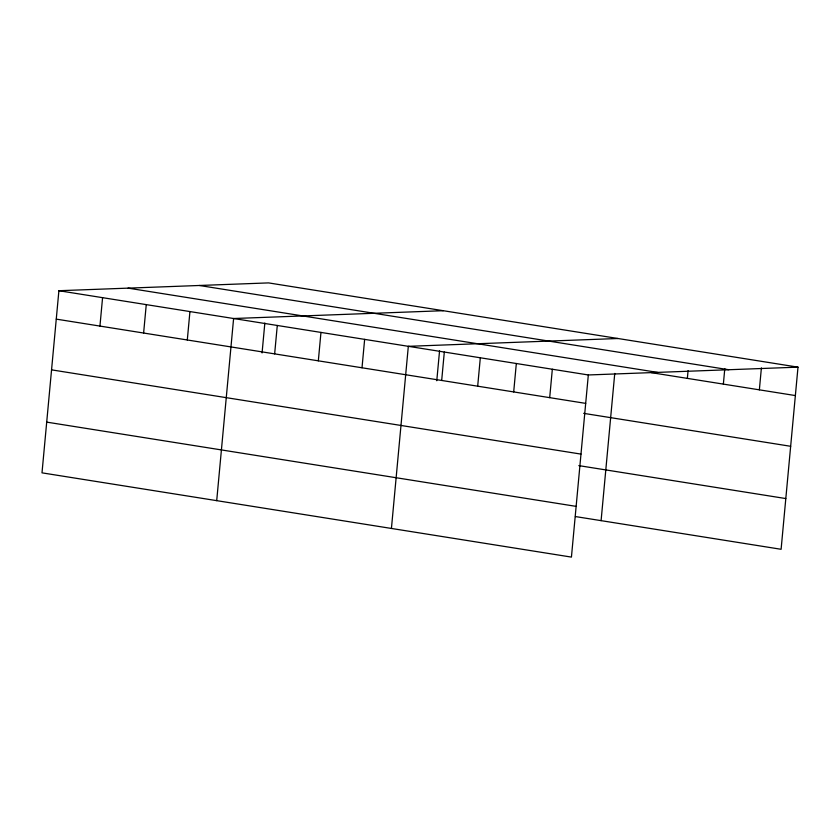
<?xml version="1.0" encoding="UTF-8"?>
<svg xmlns="http://www.w3.org/2000/svg" width="840" height="840" viewBox="0 0 840 840"><rect width="100%" height="100%" fill="white"/><g stroke="black" fill="none" stroke-linecap="round" stroke-linejoin="round"><path stroke-width="1.26" d="M798 367.154L268.569 282.901L58.895 290.714L42 472.846L571.431 557.099L588.325 374.966L798 367.154L781.106 549.287L575.4 516.558M99.939 326.078L102.575 297.665M143.619 333.029L146.255 304.616M187.299 339.98L189.934 311.567M216.709 500.651L233.604 318.518L443.279 310.706M262.07 352.937L264.841 323.022M274.649 353.881L277.284 325.469M318.329 360.832L320.964 332.419M362.008 367.784L364.644 339.37M391.43 528.455L408.324 346.322L617.988 338.51M436.779 380.741L439.562 350.826M441.683 380.457L444.318 352.044M477.687 386.19L480.322 357.777M513.692 391.923L516.327 363.51M549.696 397.645L552.332 369.233M601.094 520.643L614.754 373.433M687.361 378.378L688.075 370.629M723.366 384.111L724.794 368.613M759.36 389.844L761.397 367.889M199.374 285.485L728.805 369.737M128.089 288.131L657.521 372.382M651.357 372.656L795.365 395.567M58.895 290.714L588.325 374.966M56.259 319.127L585.69 403.379M583.674 413.354L790.661 446.292M51.555 369.852L580.986 454.104M578.823 465.623L785.81 498.561M46.704 422.121L576.135 506.373"/></g></svg>
